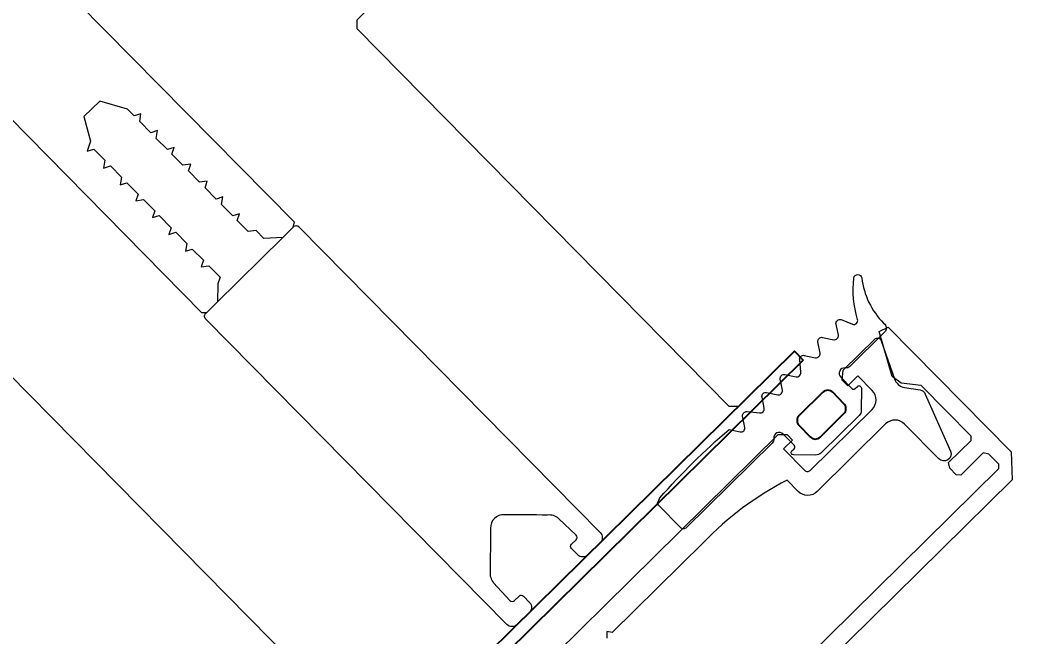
# Model space of a CAD drawing. Header units: millimetres. Extents: x 0 to 8967983, y -224399 to 13801.
# Drawn here: x 72668.2 to 72746.2, y -14793.1 to -14745.4 of the extents above; entities that cross this region are included whole.
import ezdxf
from ezdxf import colors
from ezdxf.entities.mleader import LeaderData, LeaderLine
from ezdxf.math import Vec2, Vec3

# ---------------------------------------------------------------- set-up
doc = ezdxf.new("R2010")
doc.units = ezdxf.units.MM
doc.header["$LTSCALE"] = 10
doc.layers.add('АР_Перегородки витражные', color=152, linetype='Continuous', lineweight=13)
doc.layers.add('Архитектура', color=251, linetype='Continuous')
doc.layers.add('Тонкая', color=7, linetype='Continuous')
doc.layers.get('0').off()
doc.layers.get('0').freeze()
doc.styles.add('ISOCPEUR', font='isocpeur.TTF', dxfattribs={"width": 0.7})

# ---------------------------------------------------------------- blocks, each defined once
blk = doc.blocks.new('_DOTSMALL')
at = {"color": 0, "linetype": 'ByBlock', "const_width": 0.5}
blk.add_lwpolyline([(-0.0625, 0, 1), (0.0625, 0, 1)], format="xyb", close=True, dxfattribs=at)
blk = doc.blocks.new('стойка витр.')
at = {"lineweight": 0, "ltscale": 100, "transparency": 33554687}
for points in [[(-4.8720624113339, 3.563811556159635), (-32.68827406296623, -6.984337978748954), (-32.78663952485658, -7.412805841304362), (-32.39756185706938, -8.438830995786702), (-31.09647737510386, -9.118948907402228), (-30.2985029091069, -8.81635004535201), (-29.78357822878752, -9.142708211846184), (-28.64349873815081, -8.710380147196702), (-28.58844165704795, -8.16787993638718), (-28.18751332900138, -8.537466511741513), (-27.04754980615689, -8.105182423096267), (-26.87849637278123, -7.51945380341931), (-26.47751006082399, -7.889018390778801), (-25.33748855406884, -7.456712314131437), (-25.28243147299509, -6.914212103321915), (-24.7675067926466, -7.240570269808813), (-23.62748528589145, -6.808264193168725), (-23.5724282048177, -6.265763982351928), (-23.05744554058765, -6.592100160843984), (-21.91748201774317, -6.159816072198737), (-21.86242493664031, -5.617315861389216), (-21.46149660859373, -5.986902436743549), (-20.32147510183859, -5.554596360096184), (-20.15236368455226, -4.968845752424386), (-19.75143535650568, -5.338432327778719), (-18.6114718336612, -4.906148239133472), (-18.44241840028553, -4.320419619456516), (-18.0414320883574, -4.689984206808731), (-17.35739599072258, -4.430591765623831), (-15.14439867439796, -4.764904394331097), (-14.53915697429329, -6.360969294146344), (-15.78927863537683, -7.87813783652382), (-15.87193323494284, -8.691881148712127), (-16.27286156296032, -8.322294573416002), (-17.41288306971546, -8.754600650063367), (-17.58193650312023, -9.340329269682115), (-17.9828648311377, -8.97074269438599), (-19.12288633789285, -9.403048771026079), (-19.29193977129762, -9.988777390644827), (-19.69292608322576, -9.61921280335082), (-20.83288960607024, -10.05149689199607), (-20.8879466871731, -10.59399710274738), (-21.40287136749248, -10.26763893631141), (-22.54295085812919, -10.6999670009609), (-22.59800793926115, -11.24246721171221), (-22.99893626727862, -10.87288063641608), (-24.25289614239591, -11.34839313392149), (-24.30795322352787, -11.89089334468008), (-24.70893953545601, -11.52132875738607), (-25.84896104221116, -11.95363483402616), (-26.01801447558682, -12.53936345364491), (-26.4189428036334, -12.16977687834878), (-27.55896431035944, -12.60208295499615), (-27.61402139149141, -13.14458316574746), (-28.12900405569235, -12.81824698731361), (-29.26896757853683, -13.25053107595886), (-29.32402465966879, -13.79303128671745), (-29.89022619093885, -15.05085136390699), (-29.45792011427693, -16.19087287064031), (-29.14341260807123, -16.33238676948531), (-1.327200956468005, -5.784237234569446)], [(-69.8438361948356, -5.633594956780144), (-69.21493715024553, -5.916666730459838), (-30.90838462579995, 8.609511357899464), (-30.62531285212026, 9.238410402496811), (-31.1873041553481, 10.72042096611403)], [(-68.58632373265573, -58.46540642052423), (-90.15068845250062, -1.598661102303595), (-90.00917455367744, -1.284153596119722), (-88.98317839115043, -0.8950869223335758), (-88.55468153662514, -0.9934413902010419), (-87.69009137133253, -3.273426419786119), (-87.37564184903749, -3.414962306625966), (-86.69163474338711, -3.155580859434849), (-86.43607351230457, -2.797891934278596), (-87.30066367759719, -0.5179069046935183), (-87.1591497787449, -0.2033993985096458), (-82.02911098225741, 1.741955958394101), (-80.54324021661887, 1.262233232868311), (-79.70200834979187, 1.450846736610401), (-77.34320693471818, 4.170836259007046), (-77.83057009245385, 4.768357554989052), (-90.48468705118285, -0.0301937209587777), (-91.4479567084054, -1.960141251613095), (-69.79711318280897, -59.05493725829001)], [(-56.0608929025766, -41.98018508909445), (-55.7778211288678, -41.3512860444971), (-17.47126860445132, -26.8251079561378), (-16.84236955983215, -27.10817972981749), (-16.28037825660431, -28.59019029343472)]]:
    blk.add_lwpolyline(points, dxfattribs=at)
at = {"color": 7, "lineweight": 0, "ltscale": 100, "transparency": 33554687}
blk.add_lwpolyline([(-74.06369480097783, 3.308391450875206, 0.5779496213016146), (-74.28822709678207, 3.786457927264564), (-75.21591578132939, 3.825837128097191, -0.615333828900983), (-75.41972296024323, 4.330405631961185, 0.1014034095220688), (-73.83454927545972, 7.11715754520992, 0.8870851218243345), (-74.38353605600423, 7.372048574252403, -0.1649969122064492), (-77.37516639285604, 4.905523520799761), (-77.48916274512885, 4.862295111939602, 0.4143043114941015), (-77.73690205768798, 4.311953389369592), (-76.39677740688785, 0.7779505007420084, 0.2286961432583318), (-76.12757003956358, 0.5227576163306367, -0.3190489133936659), (-75.8308042481076, 0.1276532846095506, -0.3190018552396916), (-76.10608007785049, -0.2827473570214352), (-77.2460725926212, -0.7150424396677408, -0.4143996870833266), (-77.48192731157178, -0.6088826129343943), (-77.5683841292921, -0.380889908366953, 0.6683385997492722), (-77.90615079682902, -0.370689789611788), (-78.61388821495348, -1.942959389103635, 0.1988829373258806), (-78.62659800215624, -2.362689632165711), (-77.15678812476108, -6.238681577618991, 0.1988829373551211), (-76.86896414318471, -6.544446800158767), (-75.29665854779887, -7.25210424636316, 0.6683385997492723), (-75.05058378231479, -7.020506375207333), (-75.13704060006421, -6.792513670639892, -0.4143996870833266), (-75.03088077326538, -6.556658951718418), (-73.89088825849467, -6.124363869072113, -0.7102015621310012), (-73.37286607688293, -6.741579856578028, 0.2286961432583318), (-73.40517316877958, -7.111109647914418), (-70.10181337440736, -15.82230158713355, 0.414362099440266), (-69.70872084749863, -15.99923473002855), (-67.42870682594366, -15.13463357074215, 0.1511707915363169), (-67.28675684856717, -15.02397433044825), (-67.28408048482379, -14.56993261339812, 0.03540799054371244), (-69.94453478069045, -7.554127657436766), (-70.80145552181057, -7.357523695485725, -0.527867958552825), (-70.9799117797229, -6.88692200143123), (-70.46881830951315, -6.171555145097955, 0.5278679585528249), (-70.64727456742548, -5.700953451043461), (-71.54744570542243, -5.39029515288712, -0.527867958552825), (-71.72590196330566, -4.91969345882535), (-71.21480849309592, -4.20432660249935, 0.5278679585528249), (-71.39326475097914, -3.733724908495788), (-72.25018549209926, -3.537120946544746, -0.527867958552825), (-72.4286417500116, -3.066519252482976), (-71.91757026780397, -2.351094412268139, 0.5278679585717272), (-72.0960265256872, -1.880492718206369), (-72.95294726680731, -1.683888756255328, -0.5278679585717273), (-73.13140352474875, -1.213287062200834), (-72.66353846338461, -0.3839238536165794, 0.5278679585528249), (-72.84199472126784, 0.08667784044519067), (-73.69893745039008, 0.2833397862850688, -0.5278679585717273), (-73.8773937083024, 0.753941480339563), (-73.36630023809266, 1.469308336665563, 0.5278679585717272), (-73.5447564960632, 1.939910030763713), (-74.40167723721243, 2.136513992714754, -0.5278679585528251), (-74.58013349509565, 2.607115686776524)], format="xyb", close=True, dxfattribs=at)
at = {"lineweight": 0, "ltscale": 100, "transparency": 33554687}
blk.add_lwpolyline([(-59.28629948117305, -43.93455252060812), (-73.55412178576807, -6.30930235532287), (-74.18304982228437, -6.026241575636959), (-74.75303158370662, -6.242383619959583), (-74.40718232482322, -7.154412422125461), (-76.57319999407628, -7.975785172551696, -0.414362099391309), (-76.9662925209559, -7.798852029714908), (-79.34394296052051, -1.52882071842032, -0.4143260923197838), (-78.74236241533072, -0.1922330582674476), (-77.26035185172805, 0.3697582449676702), (-76.87127418394084, -0.6562669095073943), (-76.3012924225186, -0.4401248651847709), (-76.06142006575828, 0.3027815256646136), (-77.27188147796551, 3.494853341355338, 0.5512236456822476), (-77.7769173583074, 3.597680757055059), (-79.92338595120236, 1.349376512123854, -0.2673491356416615), (-80.91622193696094, 1.059369939495809), (-82.0875922003761, 1.397509788286698, 0.2496293600316565), (-82.58705019962508, 1.269536347390385), (-86.19986947378493, -1.925987660470128, 0.8270430078467679), (-85.63532520958688, -2.84412238272489), (-82.10129332900397, -1.503986737930973, -0.4143260923197836), (-80.76472567670862, -2.105611734441482), (-78.12768279598095, -9.059679143334506, 0.4143260923033303), (-76.7911151413573, -9.661304145942267), (-75.65109363460215, -9.228998069294903, -0.08279896819570452), (-71.78454054114991, -16.33338165576424), (-68.2828855071275, -25.56749207813118), (-67.85441064060433, -25.66578856210981), (-68.06674346281216, -26.13747383952432)], format="xyb", dxfattribs=at)
at = {"color": 7, "lineweight": 0, "ltscale": 100, "transparency": 33554687}
blk.add_lwpolyline([(-72.00534459005576, 0.06645459306309931), (-72.91737339223619, -0.2793946658493951)], dxfattribs=at)
blk.add_lwpolyline([(-72.91737339223619, -0.2793946658493951), (-54.81141330953687, -48.02608389785019), (-53.89938450735644, -47.68023463893769), (-72.00534459005576, 0.06645459306309931)], close=True)
at = {"color": 7}
blk.add_lwpolyline([(-75.33468511578394, -1.905527627641277), (-74.42175758568919, -4.312981685368868, -0.414213562373095), (-74.73607402053312, -5.011296826465696), (-75.88953189010499, -5.44869808882504, -0.414213562373095), (-76.58784703121637, -5.134381653973833), (-77.50077456128201, -2.726927596246242, -0.414213562373095), (-77.18645812643808, -2.028612455142138), (-76.03300025686622, -1.591211192782794, -0.414213562373095)], format="xyb", close=True, dxfattribs=at)
at = {"lineweight": 0, "ltscale": 100, "transparency": 33554687}
blk.add_lwpolyline([(-32.39756185706938, -8.438830995786702), (-32.78663952485658, -7.412805841304362, 0.5239329190821609), (-33.2204523376422, -7.186144611914642), (-64.21182667926769, -18.93829823563283, 0.4143255057077639), (-64.53033920991584, -19.64587643784762), (-64.05480472955969, -20.89989428329136, 0.410627156480438), (-63.35370618529851, -21.2207818566676), (-62.72021259606117, -20.98055557451153, 0.4925517741577297), (-62.57218080674647, -20.68314875576471), (-62.75156135272118, -20.21010964907327, -0.4411110715409258), (-62.61002546586678, -19.89566012677096), (-60.83807044223067, -19.28752400128724, -0.2080566110632873), (-59.94503853938659, -19.40384657128016, -1.575399656426527e-05), (-56.87977393603069, -20.78551547546522, -0.4398191101055806), (-56.36006749374792, -22.15601788895583, -1.575399656426528e-05), (-57.73845635901671, -25.2227588602982, -0.2080566110632873), (-58.32981322327396, -25.9019745689875), (-60.05946139091975, -26.62167684709857, -0.4411110715409258), (-60.37391091321479, -26.48014096025872), (-60.5532914591895, -26.00710185356729, 0.4925517741577297), (-60.86130306290579, -25.88263065828505), (-61.49479665214312, -26.12285694043385, 0.410627156480438), (-61.80683951149695, -26.82793655114801), (-61.3313050311408, -28.08195439658448, 0.4143255057077639), (-60.62370682114852, -28.40042247599195), (-29.6323624739598, -16.64818975485105, 0.5239329190821609), (-29.45792011430603, -16.19087287058937), (-29.84699778209324, -15.16484771611431)], format="xyb", close=True, dxfattribs=at)
blk = doc.blocks.new('A$Cf7573d2c')
at = {"color": 5, "lineweight": 0, "ltscale": 100, "transparency": 33554687}
for points in [[(24.84361533320043, -64.21413804324402), (30.5457701429259, -93.41157833833131), (30.95148985553533, -93.58084731984127), (32.02846282953396, -93.37051838135812), (32.91841456328984, -92.2028852563817), (32.75483463390265, -91.3652869478974), (33.16341741790529, -90.91283011251653), (32.92970803170465, -89.71613937416987), (32.40428244089708, -89.57031170348637), (32.83623378630728, -89.23751176930091), (32.60254817281384, -88.04094275718671), (32.05375402071513, -87.7754581853078), (32.48569347965531, -87.44259738799883), (32.25199597980827, -86.24596751274657), (31.72657038911711, -86.10013984210673), (32.13515317311976, -85.64768300669675), (31.90145567327272, -84.4510531314445), (31.37603008258156, -84.3052254607901), (31.78460098023061, -83.85270776228572), (31.55091536673717, -82.65613875015697), (31.0254897759296, -82.51031107948802), (31.4574411213398, -82.17751114530256), (31.22374362149276, -80.9808812700503), (30.67493758304045, -80.71533583504788), (31.10688892833423, -80.38253590086242), (30.87320331484079, -79.18596688874823), (30.3244091628585, -78.92048231686931), (30.75634862179868, -78.58762151958945), (30.61612536734901, -77.8696192491625), (31.31914049666375, -75.74479177764442), (32.99445883987937, -75.41760814606096), (34.2788739084499, -76.90585627224937), (35.06699374923483, -77.12466458456765), (34.63504240394104, -77.45746451872401), (34.86873990378808, -78.65409439397627), (35.41753405577037, -78.91957896586973), (34.98558271059301, -79.25237890004064), (35.21928021044005, -80.44900877527834), (35.76807436242234, -80.71449334718636), (35.33613490348216, -81.04735414448078), (35.5698205169756, -82.24392315659497), (36.09524610766675, -82.38975082726392), (35.68666332366411, -82.8422076626448), (35.92037270986475, -84.03889840100601), (36.44579830055591, -84.18472607170406), (36.01384695526212, -84.51752600586042), (36.27090113016311, -85.83375191917003), (36.79632672073785, -85.97957958988263), (36.36438726191409, -86.3124403871625), (36.59808476176113, -87.50907026241475), (37.14687891374342, -87.77455483427912), (36.71492756844964, -88.10735476847913), (36.94862506829668, -89.30398464370228), (37.47405065898784, -89.44981231440033), (37.06547976133879, -89.90233001289016), (37.29916537483223, -91.09889902500436), (37.82459096552338, -91.24472669570241), (38.96880655235145, -92.01509427773999), (40.1654364275746, -91.7813967778784), (40.35800122097135, -91.49528498963627), (34.65584641124588, -62.29784469456354)], [(61.09487798134796, -122.3553278650652), (60.52277613105252, -121.9701745055936), (52.67016501864418, -81.76148993524839), (53.05531837814488, -81.18938808498206), (54.61091895704158, -80.88558490110154)], [(22.94347876822576, -129.8061585653631), (23.32863212761004, -129.2340567151259), (15.4760210152017, -89.0253721447516), (14.90391916502267, -88.64021878529456), (13.34831858612597, -88.94402196916053)], [(75.22963465948123, -137.4833678396972), (15.53914114448708, -149.1407059916237), (15.25302935624495, -148.9481411982706), (15.04270636092406, -147.8711986557901), (15.21196939924266, -147.4654485115461), (17.60516828659456, -146.9980653982202), (17.79774496634491, -146.7120144731016), (17.65752765501384, -145.99404263428), (17.34810222545639, -145.6817786217725), (14.95490333810449, -146.1491617350985), (14.66879154986236, -145.9565969417163), (13.61716468690429, -140.5718233662192), (14.34078325994778, -139.1882331138622), (14.29685428855009, -138.3272358124523), (12.01399044063874, -135.5432063999469), (11.34278615599032, -135.9227315704484), (13.93680344289169, -149.2051953730988), (15.67648944130633, -150.4803732157889), (75.60635762184393, -138.7762860547809)], [(16.96039025508799, -130.9746341781865), (17.14735063223634, -131.9319502510043)]]:
    blk.add_lwpolyline(points, dxfattribs=at)
for points in [[(32.02846282953396, -93.37051838135812), (30.95148985553533, -93.58084731984127, 0.5239329190821609), (30.65486346394755, -93.97018220560858), (37.00786279537715, -126.5004419321049, 0.4143255057077639), (37.65153361205012, -126.9338067024219), (38.9678203741787, -126.676740644034, 0.410627156480438), (39.4024325129576, -126.0398573796992), (39.2725701663876, -125.3749073325598, 0.4925517741577297), (39.00441380601842, -125.1788043166307), (38.50788569322322, -125.2757744666596, -0.4411110715409258), (38.22183476819191, -125.0831977869093), (37.92148406605702, -123.2340240231424, -0.2080566110632873), (38.18685929093044, -122.3734353235923, -1.575399656426527e-05), (40.06604728137609, -119.585334079733, -0.4398191101055806), (41.50460271420889, -119.3043893908471, -1.575399656426528e-05), (44.29471273510717, -121.1805935695593, -0.2080566110632873), (44.86437866126653, -121.8781017433357), (45.2818353921175, -123.7044051219855, -0.4411110715409258), (45.08925871236715, -123.9904560471041), (44.59273059957195, -124.087426197133, 0.4925517741577297), (44.41806037095375, -124.3700116491673), (44.54792271752376, -125.0349616963067, 0.410627156480438), (45.19022270385176, -125.4615279057325), (46.50650946598034, -125.2044618473301, 0.4143255057077639), (46.93983379960991, -124.5607638076181), (40.58675144321751, -92.03052029560786, 0.5239329190821609), (40.1654364275746, -91.78139677789295), (39.08846345345955, -91.99172571639065)], [(13.41756239836104, -132.4562991059211, 0.5779496213016146), (12.90845855453517, -132.5969247933826), (12.71307372348383, -133.5046592174767, -0.615333828900983), (12.18134591274429, -133.6203842212853, 0.1014034095220688), (9.702108483761549, -131.5876167461684, 0.8870851218243345), (9.358218787820078, -132.0857089052442, -0.1649969122064492), (11.28444858861621, -135.4507106386882), (11.30781715002377, -135.5703675398981, 0.4143043114941015), (11.80845184403006, -135.9074367935682), (15.51793750782963, -135.1829876190459, 0.2286961432583318), (15.81490499409847, -134.9607122785674, -0.3190489133936659), (16.25442801520694, -134.7348873865558, -0.3190018552396916), (16.61248166311998, -135.0754795976682), (16.84617321973201, -136.272079041315, -0.4143996870833266), (16.70172994525637, -136.4866332249512), (16.46241614292376, -136.5333703476499, 0.6683385997492722), (16.39535582228564, -136.8645701023779), (17.82562233426142, -137.8275143641513, 0.1988829373258806), (18.23718629742507, -137.9108817430097), (22.30564266489819, -137.1163268844539, 0.1988829373551211), (22.65559902682435, -136.8842373319349), (23.61847053910606, -135.4539218432037, 0.6683385997492723), (23.43172626325395, -135.1722892109829), (23.19241246080492, -135.2190263337106, -0.4143996870833266), (22.97785827715416, -135.0745830591477), (22.74416672054213, -133.8779836154863, -0.7102015621310012), (23.43995764176361, -133.4715632053267, 0.2286961432583318), (23.79873376479372, -133.5657741833857), (32.94248452899046, -131.7800326296419, 0.414362099440266), (33.18322364089545, -131.422441030576), (32.71583458443638, -129.0292117116478, 0.1511707915363169), (32.630720381625, -128.8706215605489), (32.18364376563113, -128.7913527572819, 0.03540799054371244), (24.8194653185783, -130.2295502542984), (24.4810550250113, -131.0409963385318, -0.527867958552825), (23.9870853559114, -131.1374668337667), (23.36824043979868, -130.5129692403134, 0.5278679585528249), (22.87427077069879, -130.6094397355482), (22.41614271281287, -131.4442662674846, -0.527867958552825), (21.92217304371297, -131.5407367626904), (21.30332812760025, -130.9162391692516, 0.5278679585528249), (20.80935845850036, -131.0127096644574), (20.47094816493336, -131.8241557486908, -0.527867958552825), (19.97697849583346, -131.9206262439257), (19.35807271662634, -131.296140536826, 0.5278679585717272), (18.86410304752644, -131.3926110320317), (18.52569275395945, -132.2040571162652, -0.5278679585717273), (18.03172308485955, -132.3005276115291), (17.29322126752231, -131.6993985794252, 0.5278679585528249), (16.79925159842242, -131.7958690746309), (16.46078044176102, -132.6073270452034, -0.5278679585717273), (15.96681077266112, -132.7037975404382), (15.3479658565484, -132.0792999469995, 0.5278679585717272), (14.8539961874485, -132.175770442278), (14.51558589376509, -132.9872165265406, -0.5278679585528251), (14.02161622478161, -133.0836870217463)]]:
    blk.add_lwpolyline(points, format="xyb", close=True, dxfattribs=at)
at = {"color": 5}
blk.add_lwpolyline([(17.14735063223634, -131.9319502510043), (67.26492687151767, -122.1441683250596), (67.07796649448574, -121.1868522522418), (16.96039025508799, -130.9746341781865)], close=True, dxfattribs=at)
at = {"color": 5, "lineweight": 0, "ltscale": 100, "transparency": 33554687}
blk.add_lwpolyline([(62.47684169723652, -125.8643128953117), (22.98328991362359, -133.5772611531283), (22.59814249735791, -134.1493934348982), (22.71498530404642, -134.7476779409481), (23.67230137682054, -134.5607175638434), (24.11632187198848, -136.834289981547, -0.414362099391309), (23.87558276008349, -137.1918815805984), (17.29420974093955, -138.4772000001831, -0.4143260923197838), (16.07832761004101, -137.6586669406242), (15.77452442620415, -136.1030663617421), (16.85149740020279, -135.892737423259), (16.73465459351428, -135.2944529171946), (16.04288989887573, -134.9326376875397), (12.69231407553889, -135.586993064353, 0.5512236456822476), (12.50572439120151, -136.0674293322809), (14.35950590821449, -138.5625632936571, -0.2673491356416615), (14.4777864611242, -139.5901024985506), (13.94679948792327, -140.6875995079026, 0.2496293600316565), (13.988641141681, -141.2014912966988), (16.52857105073053, -145.3018074856955, 0.8270430078467679), (17.5288156735478, -144.9003198907303), (16.80436055595055, -141.1908037953544, -0.4143260923197836), (17.622934052255, -139.9749488876405), (24.92230934184045, -138.5494072136207, 0.4143260923033303), (25.74088284466416, -137.3335523046553), (25.50718534481712, -136.1369224294031, -0.08279896819570452), (33.1622308997903, -133.5248779198446), (42.85486593982205, -131.6319412461453), (43.02406811504625, -131.226202988255), (43.45315044582821, -131.5150984393986)], format="xyb", dxfattribs=at)
at = {"color": 5}
blk.add_lwpolyline([(18.34217463084497, -134.5890351180569), (20.86917208810337, -134.0955216264847, -0.414213562373095), (21.50442092120647, -134.5231871236028), (21.74087279406376, -135.7339205513417, -0.414213562373095), (21.31320729688741, -136.3691693845467), (18.78620983962901, -136.8626828761044, -0.414213562373095), (18.15096100640949, -136.4350173789717), (17.91450913366862, -135.2242839512328, -0.414213562373095)], format="xyb", close=True, dxfattribs=at)
at = {"layer": 'АР_Перегородки витражные', "rotation": 80.28340479355269}
blk.add_blockref('стойка витр.', (29.17858439369593, -60.01344902928395), dxfattribs=at)
blk = doc.blocks.new('A$Cd39b9c29')
at = {"color": 241, "ltscale": 100, "true_color": 0xf7abae, "xscale": -1, "rotation": 55.74238624617955}
blk.add_blockref('A$Cf7573d2c', (4644.773496303824, -2786.183340854594), dxfattribs=at)
blk = doc.blocks.new('A$Cec9b444d')
at = {"layer": 'Тонкая', "ltscale": 100, "rotation": 359.8999999999999}
blk.add_blockref('A$Cd39b9c29', (-19.13216614062549, 2.909131854816223), dxfattribs=at)

msp = doc.modelspace()

# ---------------------------------------------------------------- linework, layer by layer
at = {"layer": 'Архитектура', "lineweight": 25, "transparency": 33554684}
for centre, radius, start, end in [((65159.45301748539, -9015.930754542409), 8910.481204860578, 271.0094332327385, 357.3975134262586), ((65143.5981015818, -8989.96099165603), 8940.172386791677, 271.691253669554, 356.3290814001832), ((65142.99760976783, -8996.289624404279), 9778.654617052323, 272.592547965165, 356.6353913736798), ((65135.3301872728, -8978.29999720279), 9144.28346907419, 272.8206375183432, 356.2887310665694)]:
    msp.add_arc(centre, radius, start, end, dxfattribs=at)

# ---------------------------------------------------------------- block references
msp.add_blockref('A$Cec9b444d', (68008.71991361599, -11891.70726088558), dxfattribs=at)

# ---------------------------------------------------------------- leaders
ml = msp.add_multileader_mtext('Standard', dxfattribs=at)
ml.set_content('0,000', color=256, style='ISOCPEUR')
ml.set_leader_properties(color=256, linetype='Continuous', lineweight=-1)
ml.set_arrow_properties(name='DOTSMALL')
ml.build(insert=Vec2(0, 0))
ml.multileader.update_dxf_attribs({"has_text_frame": 1, "text_left_attachment_type": 4, "text_right_attachment_type": 4, "dogleg_length": 100, "arrow_head_size": 180})
ctx = ml.context
ctx.base_point, ctx.char_height, ctx.arrow_head_size, ctx.landing_gap_size, ctx.plane_origin = Vec3(109227.8345319777, -179824.0994568599, 1.149675994230903e-08), 250, 180, 50, Vec3(109146.4410821284, -181024.9969823235, 1.149675994230903e-08)
ctx.left_attachment, ctx.right_attachment = 4, 4
notes = []
notes.append((ctx, [(0, (0, 0, 0), (0, 0), (1, 0), 1, [])]))
ctx.mtext.insert, ctx.mtext.width, ctx.mtext.line_spacing_style, ctx.mtext.flow_direction = Vec3(109277.8345319777, -179424.0994568599, 1.149675994230903e-08), 852.6970314602484, 2, 5
ml = msp.add_multileader_mtext('Standard', dxfattribs=at)
ml.set_content('+4,200', color=256, style='ISOCPEUR')
ml.set_leader_properties(color=256, linetype='Continuous', lineweight=-1)
ml.set_arrow_properties(name='DOTSMALL')
ml.build(insert=Vec2(0, 0))
ml.multileader.update_dxf_attribs({"has_text_frame": 1, "text_left_attachment_type": 4, "text_right_attachment_type": 4, "dogleg_length": 100, "arrow_head_size": 180})
ctx = ml.context
ctx.base_point, ctx.char_height, ctx.arrow_head_size, ctx.landing_gap_size, ctx.plane_origin = Vec3(79249.00321281477, -82503.53436016351), 250, 180, 50, Vec3(79167.60976296556, -83771.0985522938)
ctx.left_attachment, ctx.right_attachment = 4, 4
notes.append((ctx, [(0, (0, 0, 0), (0, 0), (1, 0), 1, [])]))
ctx.mtext.insert, ctx.mtext.width, ctx.mtext.line_spacing_style, ctx.mtext.flow_direction = Vec3(79299.00321281477, -82170.2010268302), 852.6970314602484, 2, 5
ml = msp.add_multileader_mtext('Standard', dxfattribs=at)
ml.set_content('+2,850', color=256, style='ISOCPEUR')
ml.set_leader_properties(color=256, linetype='Continuous', lineweight=-1)
ml.set_arrow_properties(name='DOTSMALL')
ml.build(insert=Vec2(0, 0))
ml.multileader.update_dxf_attribs({"has_text_frame": 1, "text_left_attachment_type": 4, "text_right_attachment_type": 4, "dogleg_length": 100, "arrow_head_size": 180})
ctx = ml.context
ctx.base_point, ctx.char_height, ctx.arrow_head_size, ctx.landing_gap_size, ctx.plane_origin = Vec3(73471.02799634411, -83200.87601029676), 250, 180, 50, Vec3(74030.93981501352, -82261.58370143706)
ctx.left_attachment, ctx.right_attachment = 4, 4
notes.append((ctx, [(0, (0, 0, 0), (0, 0), (1, 0), 1, [])]))
ctx.mtext.insert, ctx.mtext.width, ctx.mtext.line_spacing_style, ctx.mtext.flow_direction = Vec3(73521.02799634411, -82867.54267696345), 852.6970314602484, 2, 5
ml = msp.add_multileader_mtext('Standard', dxfattribs=at)
ml.set_content('0,000', color=256, style='ISOCPEUR')
ml.set_leader_properties(color=256, linetype='Continuous', lineweight=-1)
ml.set_arrow_properties(name='DOTSMALL')
ml.build(insert=Vec2(0, 0))
ml.multileader.update_dxf_attribs({"has_text_frame": 1, "text_left_attachment_type": 4, "text_right_attachment_type": 4, "dogleg_length": 100, "arrow_head_size": 180})
ctx = ml.context
ctx.base_point, ctx.char_height, ctx.arrow_head_size, ctx.landing_gap_size, ctx.plane_origin = Vec3(93570.61230941524, -179043.501211703, 1.149675994230903e-08), 250, 180, 50, Vec3(91409.39993934671, -179568.0801185216, 1.149675994230903e-08)
ctx.left_attachment, ctx.right_attachment = 4, 4
notes.append((ctx, [(0, (0, 0, 0), (0, 0), (1, 0), 1, [])]))
ctx.mtext.insert, ctx.mtext.width, ctx.mtext.line_spacing_style, ctx.mtext.flow_direction = Vec3(93620.61230941524, -178643.501211703, 1.149675994230903e-08), 852.6970314602484, 2, 5
ml = msp.add_multileader_mtext('Standard', dxfattribs=at)
ml.set_content('-1,140', color=256, style='ISOCPEUR')
ml.set_leader_properties(color=256, linetype='Continuous', lineweight=-1)
ml.set_arrow_properties(name='DOTSMALL')
ml.build(insert=Vec2(0, 0))
ml.multileader.update_dxf_attribs({"has_text_frame": 1, "text_left_attachment_type": 4, "text_right_attachment_type": 4, "dogleg_length": 100, "arrow_head_size": 180})
ctx = ml.context
ctx.base_point, ctx.char_height, ctx.arrow_head_size, ctx.landing_gap_size, ctx.plane_origin = Vec3(85513.64643370814, -171108.2295539479, 1.149675994230903e-08), 250, 180, 50, Vec3(85432.25298385893, -170822.0879778057, 1.149675994230903e-08)
ctx.left_attachment, ctx.right_attachment = 4, 4
notes.append((ctx, [(0, (0, 0, 0), (0, 0), (1, 0), 1, [])]))
ctx.mtext.insert, ctx.mtext.width, ctx.mtext.line_spacing_style, ctx.mtext.flow_direction = Vec3(85563.64643370814, -170774.8962206146, 1.149675994230903e-08), 852.6970314602484, 2, 5
ml = msp.add_multileader_mtext('Standard', dxfattribs=at)
ml.set_content('-1,140', color=256, style='ISOCPEUR')
ml.set_leader_properties(color=256, linetype='Continuous', lineweight=-1)
ml.set_arrow_properties(name='DOTSMALL')
ml.build(insert=Vec2(0, 0))
ml.multileader.update_dxf_attribs({"has_text_frame": 1, "text_left_attachment_type": 4, "text_right_attachment_type": 4, "dogleg_length": 100, "arrow_head_size": 180})
ctx = ml.context
ctx.base_point, ctx.char_height, ctx.arrow_head_size, ctx.landing_gap_size, ctx.plane_origin = Vec3(88173.50544428907, -169016.9644614541), 250, 180, 50, Vec3(88092.11199443985, -170284.5286535844)
ctx.left_attachment, ctx.right_attachment = 4, 4
notes.append((ctx, [(0, (0, 0, 0), (0, 0), (1, 0), 1, [])]))
ctx.mtext.insert, ctx.mtext.width, ctx.mtext.line_spacing_style, ctx.mtext.flow_direction = Vec3(88223.50544428907, -168683.6311281208), 852.6970314602484, 2, 5
ml = msp.add_multileader_mtext('Standard', dxfattribs=at)
ml.set_content('-2,650', color=256, style='ISOCPEUR')
ml.set_leader_properties(color=256, linetype='Continuous', lineweight=-1)
ml.set_arrow_properties(name='DOTSMALL')
ml.build(insert=Vec2(0, 0))
ml.multileader.update_dxf_attribs({"has_text_frame": 1, "text_left_attachment_type": 4, "text_right_attachment_type": 4, "dogleg_length": 100, "arrow_head_size": 180})
ctx = ml.context
ctx.base_point, ctx.char_height, ctx.arrow_head_size, ctx.landing_gap_size, ctx.plane_origin = Vec3(97964.86647307395, -185922.1176271643), 250, 180, 50, Vec3(95803.65410300542, -186513.3632006497)
ctx.left_attachment, ctx.right_attachment = 4, 4
notes.append((ctx, [(0, (0, 0, 0), (0, 0), (1, 0), 1, [])]))
ctx.mtext.insert, ctx.mtext.width, ctx.mtext.line_spacing_style, ctx.mtext.flow_direction = Vec3(98014.86647307395, -185588.784293831), 852.6970314602484, 2, 5
ml = msp.add_multileader_mtext('Standard', dxfattribs=at)
ml.set_content('{\\W0.8;-2,250}', color=256, style='ISOCPEUR')
ml.set_leader_properties(color=256, linetype='Continuous', lineweight=-1)
ml.set_arrow_properties(name='DOTSMALL')
ml.build(insert=Vec2(0, 0))
ml.multileader.update_dxf_attribs({"has_text_frame": 1, "text_left_attachment_type": 4, "text_right_attachment_type": 4, "dogleg_length": 100, "arrow_head_size": 180})
ctx = ml.context
ctx.base_point, ctx.char_height, ctx.arrow_head_size, ctx.landing_gap_size, ctx.plane_origin = Vec3(103807.2803555565, -171634.4771294484), 250, 180, 50, Vec3(103725.8869057072, -172912.5964344966)
ctx.left_attachment, ctx.right_attachment = 4, 4
notes.append((ctx, [(0, (0, 0, 0), (0, 0), (1, 0), 1, [])]))
ctx.mtext.insert, ctx.mtext.width, ctx.mtext.defined_height, ctx.mtext.line_spacing_style, ctx.mtext.flow_direction = Vec3(103857.2803555565, -171301.1437961151), 769.9889591111103, 343.8884462512117, 2, 5
ml = msp.add_multileader_mtext('Standard', dxfattribs=at)
ml.set_content('%%P0,000', color=256, style='ISOCPEUR')
ml.set_leader_properties(color=256, linetype='Continuous', lineweight=-1)
ml.set_arrow_properties(name='DOTSMALL')
ml.build(insert=Vec2(0, 0))
ml.multileader.update_dxf_attribs({"has_text_frame": 1, "text_left_attachment_type": 4, "text_right_attachment_type": 4, "dogleg_length": 100, "arrow_head_size": 180})
ctx = ml.context
ctx.base_point, ctx.char_height, ctx.arrow_head_size, ctx.landing_gap_size, ctx.plane_origin = Vec3(77765.30692788668, -167248.6201944349), 250, 180, 50, Vec3(75221.94054402775, -169195.6268845529)
ctx.left_attachment, ctx.right_attachment = 4, 4
notes.append((ctx, [(0, (0, 0, 0), (0, 0), (1, 0), 1, [])]))
ctx.mtext.insert, ctx.mtext.width, ctx.mtext.line_spacing_style, ctx.mtext.flow_direction = Vec3(77815.30692788668, -166915.2868611016), 852.6970314602484, 2, 5
ml = msp.add_multileader_mtext('Standard', dxfattribs=at)
ml.set_content('%%P0,000', color=256, style='ISOCPEUR')
ml.set_leader_properties(color=256, linetype='Continuous', lineweight=-1)
ml.set_arrow_properties(name='DOTSMALL')
ml.build(insert=Vec2(0, 0))
ml.multileader.update_dxf_attribs({"has_text_frame": 1, "text_left_attachment_type": 4, "text_right_attachment_type": 4, "dogleg_length": 100, "arrow_head_size": 180})
ctx = ml.context
ctx.base_point, ctx.char_height, ctx.arrow_head_size, ctx.landing_gap_size, ctx.plane_origin = Vec3(112176.9498613266, -179831.5959282387), 250, 180, 50, Vec3(109105.8681456613, -181421.1444692705)
ctx.left_attachment, ctx.right_attachment = 4, 4
notes.append((ctx, [(0, (0, 0, 0), (0, 0), (1, 0), 1, [])]))
ctx.mtext.insert, ctx.mtext.width, ctx.mtext.line_spacing_style, ctx.mtext.flow_direction = Vec3(112226.9498613266, -179498.2625949054), 852.6970314602484, 2, 5
ml = msp.add_multileader_mtext('Standard', dxfattribs=at)
ml.set_content('%%P0,000', color=256, style='ISOCPEUR')
ml.set_leader_properties(color=256, linetype='Continuous', lineweight=-1)
ml.set_arrow_properties(name='DOTSMALL')
ml.build(insert=Vec2(0, 0))
ml.multileader.update_dxf_attribs({"has_text_frame": 1, "text_left_attachment_type": 4, "text_right_attachment_type": 4, "dogleg_length": 100, "arrow_head_size": 180})
ctx = ml.context
ctx.base_point, ctx.char_height, ctx.arrow_head_size, ctx.landing_gap_size, ctx.plane_origin = Vec3(75855.86278546404, -202520.9245383602), 250, 180, 50, Vec3(72784.78106979874, -204110.473079392)
ctx.left_attachment, ctx.right_attachment = 4, 4
notes.append((ctx, [(0, (0, 0, 0), (0, 0), (1, 0), 1, [])]))
ctx.mtext.insert, ctx.mtext.width, ctx.mtext.line_spacing_style, ctx.mtext.flow_direction = Vec3(75905.86278546404, -202187.5912050268), 852.6970314602484, 2, 5
ml = msp.add_multileader_mtext('Standard', dxfattribs=at)
ml.set_content('+2,100', color=256, style='ISOCPEUR')
ml.set_leader_properties(color=256, linetype='Continuous', lineweight=-1)
ml.set_arrow_properties(name='DOTSMALL')
ml.build(insert=Vec2(0, 0))
ml.multileader.update_dxf_attribs({"has_text_frame": 1, "text_left_attachment_type": 4, "text_right_attachment_type": 4, "dogleg_length": 100, "arrow_head_size": 180})
ctx = ml.context
ctx.base_point, ctx.char_height, ctx.arrow_head_size, ctx.landing_gap_size, ctx.plane_origin = Vec3(108644.689688993, -173339.4403854473, 1.149675994230903e-08), 250, 180, 50, Vec3(108563.2962391438, -174607.0045775776, 1.149675994230903e-08)
ctx.left_attachment, ctx.right_attachment = 4, 4
notes.append((ctx, [(0, (0, 0, 0), (0, 0), (1, 0), 1, [])]))
ctx.mtext.insert, ctx.mtext.width, ctx.mtext.line_spacing_style, ctx.mtext.flow_direction = Vec3(108694.689688993, -173006.107052114, 1.149675994230903e-08), 852.6970314602484, 2, 5
ml = msp.add_multileader_mtext('Standard', dxfattribs=at)
ml.set_content('+4,200', color=256, style='ISOCPEUR')
ml.set_leader_properties(color=256, linetype='Continuous', lineweight=-1)
ml.set_arrow_properties(name='DOTSMALL')
ml.build(insert=Vec2(0, 0))
ml.multileader.update_dxf_attribs({"has_text_frame": 1, "text_left_attachment_type": 4, "text_right_attachment_type": 4, "dogleg_length": 100, "arrow_head_size": 180})
ctx = ml.context
ctx.base_point, ctx.char_height, ctx.arrow_head_size, ctx.landing_gap_size, ctx.plane_origin = Vec3(103467.1135695089, -92154.56210901019), 250, 180, 50, Vec3(104448.7669391362, -92272.93775942987)
ctx.left_attachment, ctx.right_attachment = 4, 4
notes.append((ctx, [(0, (0, 0, 0), (0, 0), (1, 0), 1, [])]))
ctx.mtext.insert, ctx.mtext.width, ctx.mtext.line_spacing_style, ctx.mtext.flow_direction = Vec3(103517.1135695089, -91821.22877567688), 852.6970314602484, 2, 5
ml = msp.add_multileader_mtext('Standard', dxfattribs=at)
ml.set_content('+2,100', color=256, style='ISOCPEUR')
ml.set_leader_properties(color=256, linetype='Continuous', lineweight=-1)
ml.set_arrow_properties(name='DOTSMALL')
ml.build(insert=Vec2(0, 0))
ml.multileader.update_dxf_attribs({"has_text_frame": 1, "text_left_attachment_type": 4, "text_right_attachment_type": 4, "dogleg_length": 100, "arrow_head_size": 180})
ctx = ml.context
ctx.base_point, ctx.char_height, ctx.arrow_head_size, ctx.landing_gap_size, ctx.plane_origin = Vec3(105349.2663630933, -84337.77153361922), 250, 180, 50, Vec3(99589.70007551368, -90123.14937458005)
ctx.left_attachment, ctx.right_attachment = 4, 4
notes.append((ctx, [(0, (0, 0, 0), (0, 0), (1, 0), 1, [])]))
ctx.mtext.insert, ctx.mtext.width, ctx.mtext.line_spacing_style, ctx.mtext.flow_direction = Vec3(105399.2663630933, -84004.4382002859), 852.6970314602484, 2, 5
ml = msp.add_multileader_mtext('Standard', dxfattribs=at)
ml.set_content('%%P0,000', color=256, style='ISOCPEUR')
ml.set_leader_properties(color=256, linetype='Continuous', lineweight=-1)
ml.set_arrow_properties(name='DOTSMALL')
ml.build(insert=Vec2(0, 0))
ml.multileader.update_dxf_attribs({"has_text_frame": 1, "text_left_attachment_type": 4, "text_right_attachment_type": 4, "dogleg_length": 100, "arrow_head_size": 180})
ctx = ml.context
ctx.base_point, ctx.char_height, ctx.arrow_head_size, ctx.landing_gap_size, ctx.plane_origin = Vec3(73396.09986243525, -204238.7608166377), 250, 180, 50, Vec3(70277.29966569098, -203473.5771297424)
ctx.left_attachment, ctx.right_attachment = 4, 4
notes.append((ctx, [(0, (0, 0, 0), (0, 0), (1, 0), 1, [])]))
ctx.mtext.insert, ctx.mtext.width, ctx.mtext.line_spacing_style, ctx.mtext.flow_direction = Vec3(73446.09986243525, -203905.4274833043), 852.6970314602484, 2, 5
ml = msp.add_multileader_mtext('Standard', dxfattribs=at)
ml.set_content('%%P0,000', color=256, style='ISOCPEUR')
ml.set_leader_properties(color=256, linetype='Continuous', lineweight=-1)
ml.set_arrow_properties(name='DOTSMALL')
ml.build(insert=Vec2(0, 0))
ml.multileader.update_dxf_attribs({"has_text_frame": 1, "text_left_attachment_type": 4, "text_right_attachment_type": 4, "dogleg_length": 100, "arrow_head_size": 180})
ctx = ml.context
ctx.base_point, ctx.char_height, ctx.arrow_head_size, ctx.landing_gap_size, ctx.plane_origin = Vec3(80111.56057722156, -169396.6651229074), 250, 180, 50, Vec3(76159.99959400075, -170835.1421161888)
ctx.left_attachment, ctx.right_attachment = 4, 4
notes.append((ctx, [(0, (0, 0, 0), (0, 0), (1, 0), 1, [])]))
ctx.mtext.insert, ctx.mtext.width, ctx.mtext.line_spacing_style, ctx.mtext.flow_direction = Vec3(80161.56057722156, -169063.3317895741), 852.6970314602484, 2, 5
ml = msp.add_multileader_mtext('Standard', dxfattribs=at)
ml.set_content('+4,200', color=256, style='ISOCPEUR')
ml.set_leader_properties(color=256, linetype='Continuous', lineweight=-1)
ml.set_arrow_properties(name='DOTSMALL')
ml.build(insert=Vec2(0, 0))
ml.multileader.update_dxf_attribs({"has_text_frame": 1, "text_left_attachment_type": 4, "text_right_attachment_type": 4, "dogleg_length": 100, "arrow_head_size": 180})
ctx = ml.context
ctx.base_point, ctx.char_height, ctx.arrow_head_size, ctx.landing_gap_size, ctx.plane_origin = Vec3(77087.65829797098, -86344.20115790809), 250, 180, 50, Vec3(75322.34742495697, -89823.29424378941)
ctx.left_attachment, ctx.right_attachment = 4, 4
notes.append((ctx, [(0, (0, 0, 0), (0, 0), (1, 0), 1, [])]))
ctx.mtext.insert, ctx.mtext.width, ctx.mtext.line_spacing_style, ctx.mtext.flow_direction = Vec3(77137.65829797098, -86010.86782457477), 852.6970314602484, 2, 5
ml = msp.add_multileader_mtext('Standard', dxfattribs=at)
ml.set_content('Л.3', color=256, style='ISOCPEUR')
ml.set_leader_properties(color=256, linetype='Continuous', lineweight=-1)
ml.set_arrow_properties(name='DOTSMALL')
ml.build(insert=Vec2(0, 0))
ml.multileader.update_dxf_attribs({"has_text_frame": 1, "text_left_attachment_type": 4, "text_right_attachment_type": 4, "dogleg_length": 100, "arrow_head_size": 180})
ctx = ml.context
ctx.base_point, ctx.char_height, ctx.arrow_head_size, ctx.landing_gap_size, ctx.plane_origin = Vec3(73917.93742473226, -204990.7275228011), 250, 180, 50, Vec3(98695.63924480753, -215170.2203547314)
ctx.left_attachment, ctx.right_attachment = 4, 4
notes.append((ctx, [(0, (0, 0, 0), (0, 0), (1, 0), 1, [])]))
ctx.mtext.insert, ctx.mtext.width, ctx.mtext.line_spacing_style, ctx.mtext.flow_direction = Vec3(73967.93742473226, -204657.3941894678), 852.6970314602484, 2, 5
ml = msp.add_multileader_mtext('Standard', dxfattribs=at)
ml.set_content('Л.4', color=256, style='ISOCPEUR')
ml.set_leader_properties(color=256, linetype='Continuous', lineweight=-1)
ml.set_arrow_properties(name='DOTSMALL')
ml.build(insert=Vec2(0, 0))
ml.multileader.update_dxf_attribs({"has_text_frame": 1, "text_left_attachment_type": 4, "text_right_attachment_type": 4, "dogleg_length": 100, "arrow_head_size": 180})
ctx = ml.context
ctx.base_point, ctx.char_height, ctx.arrow_head_size, ctx.landing_gap_size, ctx.plane_origin = Vec3(81011.08483592642, -170179.9664768753), 250, 180, 50, Vec3(106247.0021695468, -181803.0859569088)
ctx.left_attachment, ctx.right_attachment = 4, 4
notes.append((ctx, [(0, (0, 0, 0), (0, 0), (1, 0), 1, [])]))
ctx.mtext.insert, ctx.mtext.width, ctx.mtext.line_spacing_style, ctx.mtext.flow_direction = Vec3(81061.08483592642, -169846.633143542), 852.6970314602484, 2, 5
ml = msp.add_multileader_mtext('Standard', dxfattribs=at)
ml.set_content('Л.5', color=256, style='ISOCPEUR')
ml.set_leader_properties(color=256, linetype='Continuous', lineweight=-1)
ml.set_arrow_properties(name='DOTSMALL')
ml.build(insert=Vec2(0, 0))
ml.multileader.update_dxf_attribs({"has_text_frame": 1, "text_left_attachment_type": 4, "text_right_attachment_type": 4, "dogleg_length": 100, "arrow_head_size": 180})
ctx = ml.context
ctx.base_point, ctx.char_height, ctx.arrow_head_size, ctx.landing_gap_size, ctx.plane_origin = Vec3(108596.3086329371, -175873.6562879031), 250, 180, 50, Vec3(133832.2259665575, -187496.7757679366)
ctx.left_attachment, ctx.right_attachment = 4, 4
notes.append((ctx, [(0, (0, 0, 0), (0, 0), (1, 0), 1, [])]))
ctx.mtext.insert, ctx.mtext.width, ctx.mtext.line_spacing_style, ctx.mtext.flow_direction = Vec3(108646.3086329371, -175540.3229545698), 852.6970314602484, 2, 5
ml = msp.add_multileader_mtext('Standard', dxfattribs=at)
ml.set_content('Л.4', color=256, style='ISOCPEUR')
ml.set_leader_properties(color=256, linetype='Continuous', lineweight=-1)
ml.set_arrow_properties(name='DOTSMALL')
ml.build(insert=Vec2(0, 0))
ml.multileader.update_dxf_attribs({"has_text_frame": 1, "text_left_attachment_type": 4, "text_right_attachment_type": 4, "dogleg_length": 100, "arrow_head_size": 180})
ctx = ml.context
ctx.base_point, ctx.char_height, ctx.arrow_head_size, ctx.landing_gap_size, ctx.plane_origin = Vec3(73594.99102454315, -81123.31090853446), 250, 180, 50, Vec3(101713.4529228418, -93260.06902363304)
ctx.left_attachment, ctx.right_attachment = 4, 4
notes.append((ctx, [(0, (0, 0, 0), (0, 0), (1, 0), 1, [])]))
ctx.mtext.insert, ctx.mtext.width, ctx.mtext.line_spacing_style, ctx.mtext.flow_direction = Vec3(73644.99102454315, -80789.97757520115), 852.6970314602484, 2, 5
ml = msp.add_multileader_mtext('Standard', dxfattribs=at)
ml.set_content('Л.5', color=256, style='ISOCPEUR')
ml.set_leader_properties(color=256, linetype='Continuous', lineweight=-1)
ml.set_arrow_properties(name='DOTSMALL')
ml.build(insert=Vec2(0, 0))
ml.multileader.update_dxf_attribs({"has_text_frame": 1, "text_left_attachment_type": 4, "text_right_attachment_type": 4, "dogleg_length": 100, "arrow_head_size": 180})
ctx = ml.context
ctx.base_point, ctx.char_height, ctx.arrow_head_size, ctx.landing_gap_size, ctx.plane_origin = Vec3(103544.1833161792, -85224.39713522712), 250, 180, 50, Vec3(129298.6767198526, -98953.75883466088)
ctx.left_attachment, ctx.right_attachment = 4, 4
notes.append((ctx, [(0, (0, 0, 0), (0, 0), (1, 0), 1, [])]))
ctx.mtext.insert, ctx.mtext.width, ctx.mtext.line_spacing_style, ctx.mtext.flow_direction = Vec3(103594.1833161792, -84891.0638018938), 852.6970314602484, 2, 5
for ctx, leaders in notes:
    for number, flags, end, landing, length, lines in leaders:
        leader = LeaderData()
        leader.index, (leader.has_last_leader_line, leader.has_dogleg_vector, leader.attachment_direction) = number, flags
        leader.last_leader_point, leader.dogleg_vector, leader.dogleg_length = Vec3(end), Vec3(landing), length
        for number, points, colour, breaks in lines:
            line = LeaderLine()
            line.index, line.vertices, line.color, line.breaks = number, Vec3.list(points), colors.encode_raw_color(colour), breaks
            leader.lines.append(line)
        ctx.leaders.append(leader)

doc.saveas('drawing.dxf')
